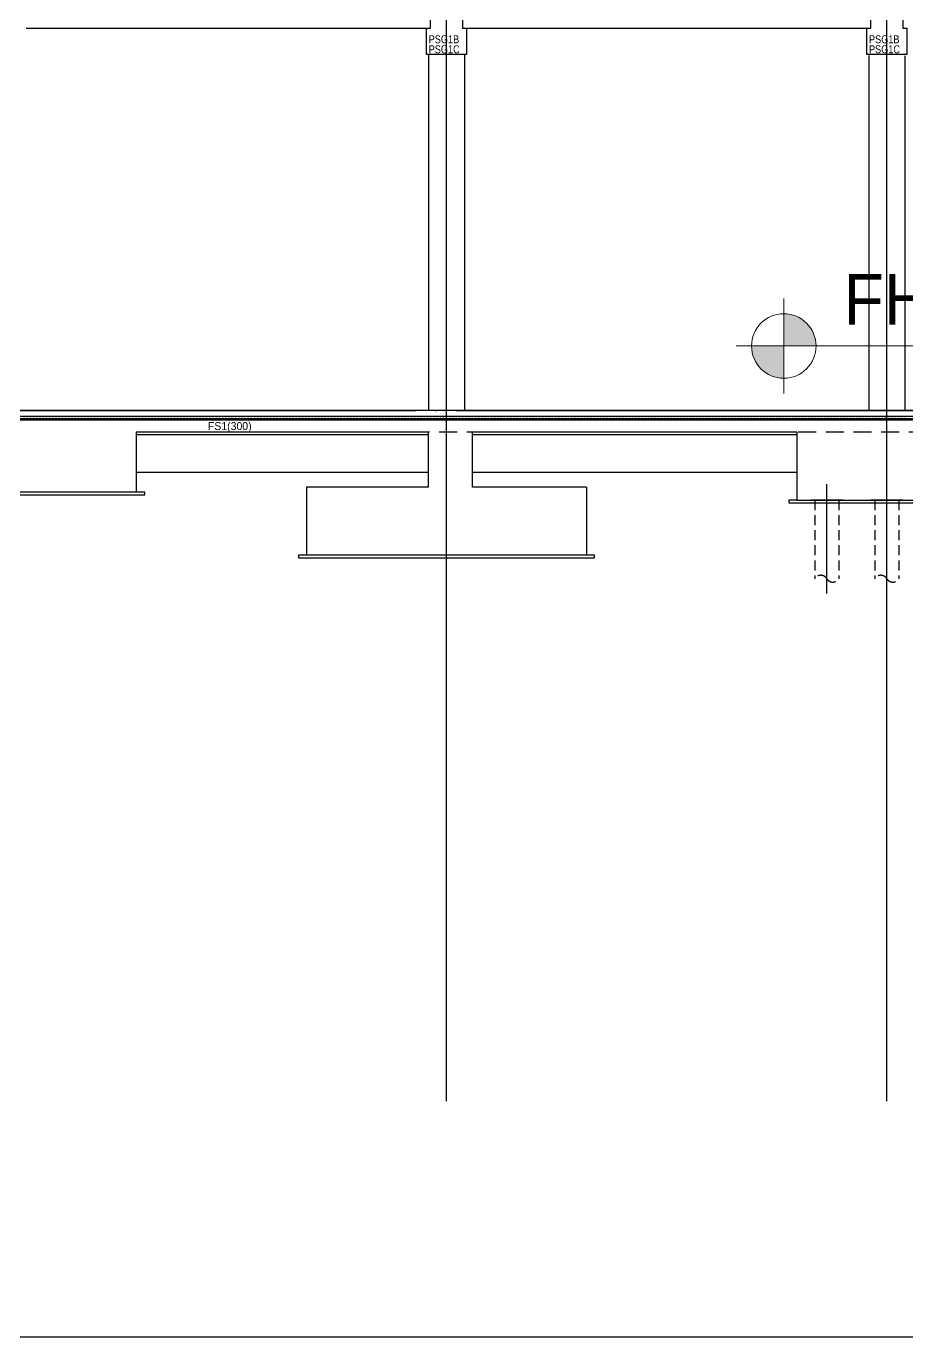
# Model space of a CAD drawing. Header units: millimetres. Extents: x 4754612 to 5801174, y 2368242 to 2777223.
# Drawn here: x 4919163 to 4941163, y 2554610 to 2587355 of the extents above; entities that cross this region are included whole.
import ezdxf
from ezdxf.enums import TextEntityAlignment as Align

# ---------------------------------------------------------------- set-up
doc = ezdxf.new("R2010")
doc.units = ezdxf.units.MM
doc.header["$LTSCALE"] = 1000
for name, pattern in [('03 단지-0902$0$HIDDEN', [0.375, 0.25, -0.125]), ('ACAD_ISO12W100', [21, 12, -3, 0, -3, 0, -3]), ('CEN', [6.2, 6, -0.1, 0, -0.1]), ('HID', [0.345, 0.225, -0.12])]:
    doc.linetypes.add(name, pattern=pattern)
doc.layers.get('DEFPOINTS').update_dxf_attribs({"color": 151})
for name, color, linetype in [('A-ELE-8', 8, 'Continuous'), ('A-HAT-251', 251, 'Continuous'), ('A-TEX-SYM', 3, 'Continuous'), ('A-중심선', 10, 'CEN'), ('CON', 2, 'Continuous'), ('ELE-06', 6, 'Continuous'), ('ELE-2', 4, 'Continuous'), ('ELE-4', 8, 'Continuous'), ('ELE06', 6, 'Continuous'), ('KZ_횡단_암선2', 8, 'ACAD_ISO12W100'), ('PILE', 1, 'Continuous')]:
    doc.layers.add(name, color=color, linetype=linetype)
doc.layers.add('Guide-line', color=151, linetype='Continuous', plot=False)
doc.layers.add('박스', color=6, linetype='Continuous', lineweight=15)
doc.styles.add('A.NARROW', font='ARIALN.TTF')
doc.styles.add('돋움', font='')
doc.styles.get('돋움').set_extended_font_data('Dotum')

# ---------------------------------------------------------------- blocks, each defined once
blk = doc.blocks.new('*U33')
at = {"layer": 'A-HAT-251'}
for points in [[(-46249, 0), (-46277, 0), (-46289, 45), (-46317, 45), (-46329, 0)], [(-46169, 0), (-46197, 0), (-46209, 45), (-46237, 45), (-46249, 0)], [(-46089, 0), (-46117, 0), (-46129, 45), (-46157, 45), (-46169, 0)], [(-46009, 0), (-46037, 0), (-46049, 45), (-46077, 45), (-46089, 0)], [(-45929, 0), (-45957, 0), (-45969, 45), (-45997, 45), (-46009, 0)], [(-45849, 0), (-45877, 0), (-45889, 45), (-45917, 45), (-45929, 0)], [(-45769, 0), (-45797, 0), (-45809, 45), (-45837, 45), (-45849, 0)], [(-45689, 0), (-45717, 0), (-45729, 45), (-45757, 45), (-45769, 0)], [(-45609, 0), (-45637, 0), (-45649, 45), (-45677, 45), (-45689, 0)], [(-45529, 0), (-45557, 0), (-45569, 45), (-45597, 45), (-45609, 0)], [(-45449, 0), (-45477, 0), (-45489, 45), (-45517, 45), (-45529, 0)], [(-45369, 0), (-45397, 0), (-45409, 45), (-45437, 45), (-45449, 0)], [(-45289, 0), (-45317, 0), (-45329, 45), (-45357, 45), (-45369, 0)], [(-45209, 0), (-45237, 0), (-45249, 45), (-45277, 45), (-45289, 0)], [(-45129, 0), (-45157, 0), (-45169, 45), (-45197, 45), (-45209, 0)], [(-45049, 0), (-45077, 0), (-45089, 45), (-45117, 45), (-45129, 0)], [(-44969, 0), (-44997, 0), (-45009, 45), (-45037, 45), (-45049, 0)], [(-44889, 0), (-44917, 0), (-44929, 45), (-44957, 45), (-44969, 0)], [(-44809, 0), (-44837, 0), (-44849, 45), (-44877, 45), (-44889, 0)], [(-44729, 0), (-44757, 0), (-44769, 45), (-44797, 45), (-44809, 0)], [(-44649, 0), (-44677, 0), (-44689, 45), (-44717, 45), (-44729, 0)], [(-44569, 0), (-44597, 0), (-44609, 45), (-44637, 45), (-44649, 0)], [(-44489, 0), (-44517, 0), (-44529, 45), (-44557, 45), (-44569, 0)], [(-44409, 0), (-44437, 0), (-44449, 45), (-44477, 45), (-44489, 0)], [(-44329, 0), (-44357, 0), (-44369, 45), (-44397, 45), (-44409, 0)], [(-44249, 0), (-44277, 0), (-44289, 45), (-44317, 45), (-44329, 0)], [(-44169, 0), (-44197, 0), (-44209, 45), (-44237, 45), (-44249, 0)], [(-44089, 0), (-44117, 0), (-44129, 45), (-44157, 45), (-44169, 0)], [(-44009, 0), (-44037, 0), (-44049, 45), (-44077, 45), (-44089, 0)], [(-43929, 0), (-43957, 0), (-43969, 45), (-43997, 45), (-44009, 0)], [(-43849, 0), (-43877, 0), (-43889, 45), (-43917, 45), (-43929, 0)], [(-43769, 0), (-43797, 0), (-43809, 45), (-43837, 45), (-43849, 0)], [(-43689, 0), (-43717, 0), (-43729, 45), (-43757, 45), (-43769, 0)], [(-43609, 0), (-43637, 0), (-43649, 45), (-43677, 45), (-43689, 0)], [(-43529, 0), (-43557, 0), (-43569, 45), (-43597, 45), (-43609, 0)], [(-43449, 0), (-43477, 0), (-43489, 45), (-43517, 45), (-43529, 0)], [(-43369, 0), (-43397, 0), (-43409, 45), (-43437, 45), (-43449, 0)], [(-43289, 0), (-43317, 0), (-43329, 45), (-43357, 45), (-43369, 0)], [(-43209, 0), (-43237, 0), (-43249, 45), (-43277, 45), (-43289, 0)], [(-43129, 0), (-43157, 0), (-43169, 45), (-43197, 45), (-43209, 0)], [(-43049, 0), (-43077, 0), (-43089, 45), (-43117, 45), (-43129, 0)], [(-42969, 0), (-42997, 0), (-43009, 45), (-43037, 45), (-43049, 0)], [(-42889, 0), (-42917, 0), (-42929, 45), (-42957, 45), (-42969, 0)], [(-42809, 0), (-42837, 0), (-42849, 45), (-42877, 45), (-42889, 0)], [(-42729, 0), (-42757, 0), (-42769, 45), (-42797, 45), (-42809, 0)], [(-42649, 0), (-42677, 0), (-42689, 45), (-42717, 45), (-42729, 0)], [(-42569, 0), (-42597, 0), (-42609, 45), (-42637, 45), (-42649, 0)], [(-42489, 0), (-42517, 0), (-42529, 45), (-42557, 45), (-42569, 0)], [(-42409, 0), (-42437, 0), (-42449, 45), (-42477, 45), (-42489, 0)], [(-42329, 0), (-42357, 0), (-42369, 45), (-42397, 45), (-42409, 0)], [(-42249, 0), (-42277, 0), (-42289, 45), (-42317, 45), (-42329, 0)], [(-42169, 0), (-42197, 0), (-42209, 45), (-42237, 45), (-42249, 0)], [(-42089, 0), (-42117, 0), (-42129, 45), (-42157, 45), (-42169, 0)], [(-42009, 0), (-42037, 0), (-42049, 45), (-42077, 45), (-42089, 0)], [(-41929, 0), (-41957, 0), (-41969, 45), (-41997, 45), (-42009, 0)], [(-41849, 0), (-41877, 0), (-41889, 45), (-41917, 45), (-41929, 0)], [(-41769, 0), (-41797, 0), (-41809, 45), (-41837, 45), (-41849, 0)], [(-41689, 0), (-41717, 0), (-41729, 45), (-41757, 45), (-41769, 0)], [(-41609, 0), (-41637, 0), (-41649, 45), (-41677, 45), (-41689, 0)], [(-41529, 0), (-41557, 0), (-41569, 45), (-41597, 45), (-41609, 0)], [(-41449, 0), (-41477, 0), (-41489, 45), (-41517, 45), (-41529, 0)], [(-41369, 0), (-41397, 0), (-41409, 45), (-41437, 45), (-41449, 0)], [(-41289, 0), (-41317, 0), (-41329, 45), (-41357, 45), (-41369, 0)], [(-41209, 0), (-41237, 0), (-41249, 45), (-41277, 45), (-41289, 0)], [(-41129, 0), (-41157, 0), (-41169, 45), (-41197, 45), (-41209, 0)], [(-41049, 0), (-41077, 0), (-41089, 45), (-41117, 45), (-41129, 0)], [(-40969, 0), (-40997, 0), (-41009, 45), (-41037, 45), (-41049, 0)], [(-40889, 0), (-40917, 0), (-40929, 45), (-40957, 45), (-40969, 0)], [(-40809, 0), (-40837, 0), (-40849, 45), (-40877, 45), (-40889, 0)], [(-40729, 0), (-40757, 0), (-40769, 45), (-40797, 45), (-40809, 0)], [(-40649, 0), (-40677, 0), (-40689, 45), (-40717, 45), (-40729, 0)], [(-40569, 0), (-40597, 0), (-40609, 45), (-40637, 45), (-40649, 0)], [(-40489, 0), (-40517, 0), (-40529, 45), (-40557, 45), (-40569, 0)], [(-40409, 0), (-40437, 0), (-40449, 45), (-40477, 45), (-40489, 0)], [(-40329, 0), (-40357, 0), (-40369, 45), (-40397, 45), (-40409, 0)], [(-40249, 0), (-40277, 0), (-40289, 45), (-40317, 45), (-40329, 0)], [(-40169, 0), (-40197, 0), (-40209, 45), (-40237, 45), (-40249, 0)], [(-40089, 0), (-40117, 0), (-40129, 45), (-40157, 45), (-40169, 0)], [(-40009, 0), (-40037, 0), (-40049, 45), (-40077, 45), (-40089, 0)], [(-39929, 0), (-39957, 0), (-39969, 45), (-39997, 45), (-40009, 0)], [(-39849, 0), (-39877, 0), (-39889, 45), (-39917, 45), (-39929, 0)], [(-39769, 0), (-39797, 0), (-39809, 45), (-39837, 45), (-39849, 0)], [(-39689, 0), (-39717, 0), (-39729, 45), (-39757, 45), (-39769, 0)], [(-39609, 0), (-39637, 0), (-39649, 45), (-39677, 45), (-39689, 0)], [(-39529, 0), (-39557, 0), (-39569, 45), (-39597, 45), (-39609, 0)], [(-39449, 0), (-39477, 0), (-39489, 45), (-39517, 45), (-39529, 0)], [(-39369, 0), (-39397, 0), (-39409, 45), (-39437, 45), (-39449, 0)], [(-39289, 0), (-39317, 0), (-39329, 45), (-39357, 45), (-39369, 0)], [(-39209, 0), (-39237, 0), (-39249, 45), (-39277, 45), (-39289, 0)], [(-39129, 0), (-39157, 0), (-39169, 45), (-39197, 45), (-39209, 0)], [(-39049, 0), (-39077, 0), (-39089, 45), (-39117, 45), (-39129, 0)], [(-38969, 0), (-38997, 0), (-39009, 45), (-39037, 45), (-39049, 0)], [(-38889, 0), (-38917, 0), (-38929, 45), (-38957, 45), (-38969, 0)], [(-38809, 0), (-38837, 0), (-38849, 45), (-38877, 45), (-38889, 0)], [(-38729, 0), (-38757, 0), (-38769, 45), (-38797, 45), (-38809, 0)], [(-38649, 0), (-38677, 0), (-38689, 45), (-38717, 45), (-38729, 0)], [(-38569, 0), (-38597, 0), (-38609, 45), (-38637, 45), (-38649, 0)], [(-38489, 0), (-38517, 0), (-38529, 45), (-38557, 45), (-38569, 0)], [(-38409, 0), (-38437, 0), (-38449, 45), (-38477, 45), (-38489, 0)], [(-38329, 0), (-38357, 0), (-38369, 45), (-38397, 45), (-38409, 0)], [(-38249, 0), (-38277, 0), (-38289, 45), (-38317, 45), (-38329, 0)], [(-38169, 0), (-38197, 0), (-38209, 45), (-38237, 45), (-38249, 0)], [(-38089, 0), (-38117, 0), (-38129, 45), (-38157, 45), (-38169, 0)], [(-38009, 0), (-38037, 0), (-38049, 45), (-38077, 45), (-38089, 0)], [(-37929, 0), (-37957, 0), (-37969, 45), (-37997, 45), (-38009, 0)], [(-37849, 0), (-37877, 0), (-37889, 45), (-37917, 45), (-37929, 0)], [(-37769, 0), (-37797, 0), (-37809, 45), (-37837, 45), (-37849, 0)], [(-37689, 0), (-37717, 0), (-37729, 45), (-37757, 45), (-37769, 0)], [(-37609, 0), (-37637, 0), (-37649, 45), (-37677, 45), (-37689, 0)], [(-37529, 0), (-37557, 0), (-37569, 45), (-37597, 45), (-37609, 0)], [(-37449, 0), (-37477, 0), (-37489, 45), (-37517, 45), (-37529, 0)], [(-37369, 0), (-37397, 0), (-37409, 45), (-37437, 45), (-37449, 0)], [(-37289, 0), (-37317, 0), (-37329, 45), (-37357, 45), (-37369, 0)], [(-37209, 0), (-37237, 0), (-37249, 45), (-37277, 45), (-37289, 0)], [(-37129, 0), (-37157, 0), (-37169, 45), (-37197, 45), (-37209, 0)], [(-37049, 0), (-37077, 0), (-37089, 45), (-37117, 45), (-37129, 0)], [(-36969, 0), (-36997, 0), (-37009, 45), (-37037, 45), (-37049, 0)], [(-36889, 0), (-36917, 0), (-36929, 45), (-36957, 45), (-36969, 0)], [(-36809, 0), (-36837, 0), (-36849, 45), (-36877, 45), (-36889, 0)], [(-36729, 0), (-36757, 0), (-36769, 45), (-36797, 45), (-36809, 0)], [(-36649, 0), (-36677, 0), (-36689, 45), (-36717, 45), (-36729, 0)], [(-36569, 0), (-36597, 0), (-36609, 45), (-36637, 45), (-36649, 0)], [(-36489, 0), (-36517, 0), (-36529, 45), (-36557, 45), (-36569, 0)], [(-36409, 0), (-36437, 0), (-36449, 45), (-36477, 45), (-36489, 0)], [(-36329, 0), (-36357, 0), (-36369, 45), (-36397, 45), (-36409, 0)], [(-36249, 0), (-36277, 0), (-36289, 45), (-36317, 45), (-36329, 0)], [(-36169, 0), (-36197, 0), (-36209, 45), (-36237, 45), (-36249, 0)], [(-36089, 0), (-36117, 0), (-36129, 45), (-36157, 45), (-36169, 0)], [(-36009, 0), (-36037, 0), (-36049, 45), (-36077, 45), (-36089, 0)], [(-35929, 0), (-35957, 0), (-35969, 45), (-35997, 45), (-36009, 0)], [(-35849, 0), (-35877, 0), (-35889, 45), (-35917, 45), (-35929, 0)], [(-35769, 0), (-35797, 0), (-35809, 45), (-35837, 45), (-35849, 0)], [(-35689, 0), (-35717, 0), (-35729, 45), (-35757, 45), (-35769, 0)], [(-35609, 0), (-35637, 0), (-35649, 45), (-35677, 45), (-35689, 0)], [(-35529, 0), (-35557, 0), (-35569, 45), (-35597, 45), (-35609, 0)], [(-35449, 0), (-35477, 0), (-35489, 45), (-35517, 45), (-35529, 0)], [(-35369, 0), (-35397, 0), (-35409, 45), (-35437, 45), (-35449, 0)], [(-35289, 0), (-35317, 0), (-35329, 45), (-35357, 45), (-35369, 0)], [(-35209, 0), (-35237, 0), (-35249, 45), (-35277, 45), (-35289, 0)], [(-35129, 0), (-35157, 0), (-35169, 45), (-35197, 45), (-35209, 0)], [(-35049, 0), (-35077, 0), (-35089, 45), (-35117, 45), (-35129, 0)], [(-34969, 0), (-34997, 0), (-35009, 45), (-35037, 45), (-35049, 0)], [(-34889, 0), (-34917, 0), (-34929, 45), (-34957, 45), (-34969, 0)], [(-34809, 0), (-34837, 0), (-34849, 45), (-34877, 45), (-34889, 0)], [(-34729, 0), (-34757, 0), (-34769, 45), (-34797, 45), (-34809, 0)], [(-34649, 0), (-34677, 0), (-34689, 45), (-34717, 45), (-34729, 0)], [(-34569, 0), (-34597, 0), (-34609, 45), (-34637, 45), (-34649, 0)], [(-34489, 0), (-34517, 0), (-34529, 45), (-34557, 45), (-34569, 0)], [(-34409, 0), (-34437, 0), (-34449, 45), (-34477, 45), (-34489, 0)], [(-34329, 0), (-34357, 0), (-34369, 45), (-34397, 45), (-34409, 0)], [(-34249, 0), (-34277, 0), (-34289, 45), (-34317, 45), (-34329, 0)], [(-34169, 0), (-34197, 0), (-34209, 45), (-34237, 45), (-34249, 0)], [(-34089, 0), (-34117, 0), (-34129, 45), (-34157, 45), (-34169, 0)], [(-34009, 0), (-34037, 0), (-34049, 45), (-34077, 45), (-34089, 0)], [(-33929, 0), (-33957, 0), (-33969, 45), (-33997, 45), (-34009, 0)], [(-33849, 0), (-33877, 0), (-33889, 45), (-33917, 45), (-33929, 0)], [(-33769, 0), (-33797, 0), (-33809, 45), (-33837, 45), (-33849, 0)], [(-33689, 0), (-33717, 0), (-33729, 45), (-33757, 45), (-33769, 0)], [(-33609, 0), (-33637, 0), (-33649, 45), (-33677, 45), (-33689, 0)], [(-33529, 0), (-33557, 0), (-33569, 45), (-33597, 45), (-33609, 0)], [(-33449, 0), (-33477, 0), (-33489, 45), (-33517, 45), (-33529, 0)], [(-33369, 0), (-33397, 0), (-33409, 45), (-33437, 45), (-33449, 0)], [(-33289, 0), (-33317, 0), (-33329, 45), (-33357, 45), (-33369, 0)], [(-33209, 0), (-33237, 0), (-33249, 45), (-33277, 45), (-33289, 0)], [(-33129, 0), (-33157, 0), (-33169, 45), (-33197, 45), (-33209, 0)], [(-33049, 0), (-33077, 0), (-33089, 45), (-33117, 45), (-33129, 0)], [(-32969, 0), (-32997, 0), (-33009, 45), (-33037, 45), (-33049, 0)], [(-32889, 0), (-32917, 0), (-32929, 45), (-32957, 45), (-32969, 0)], [(-32809, 0), (-32837, 0), (-32849, 45), (-32877, 45), (-32889, 0)], [(-32729, 0), (-32757, 0), (-32769, 45), (-32797, 45), (-32809, 0)], [(-32649, 0), (-32677, 0), (-32689, 45), (-32717, 45), (-32729, 0)], [(-32569, 0), (-32597, 0), (-32609, 45), (-32637, 45), (-32649, 0)], [(-32489, 0), (-32517, 0), (-32529, 45), (-32557, 45), (-32569, 0)], [(-32409, 0), (-32437, 0), (-32449, 45), (-32477, 45), (-32489, 0)], [(-32329, 0), (-32357, 0), (-32369, 45), (-32397, 45), (-32409, 0)], [(-32249, 0), (-32277, 0), (-32289, 45), (-32317, 45), (-32329, 0)], [(-32169, 0), (-32197, 0), (-32209, 45), (-32237, 45), (-32249, 0)], [(-32089, 0), (-32117, 0), (-32129, 45), (-32157, 45), (-32169, 0)], [(-32009, 0), (-32037, 0), (-32049, 45), (-32077, 45), (-32089, 0)], [(-31929, 0), (-31957, 0), (-31969, 45), (-31997, 45), (-32009, 0)], [(-31849, 0), (-31877, 0), (-31889, 45), (-31917, 45), (-31929, 0)], [(-31769, 0), (-31797, 0), (-31809, 45), (-31837, 45), (-31849, 0)], [(-31689, 0), (-31717, 0), (-31729, 45), (-31757, 45), (-31769, 0)], [(-31609, 0), (-31637, 0), (-31649, 45), (-31677, 45), (-31689, 0)], [(-31529, 0), (-31557, 0), (-31569, 45), (-31597, 45), (-31609, 0)], [(-31449, 0), (-31477, 0), (-31489, 45), (-31517, 45), (-31529, 0)], [(-31369, 0), (-31397, 0), (-31409, 45), (-31437, 45), (-31449, 0)], [(-31289, 0), (-31317, 0), (-31329, 45), (-31357, 45), (-31369, 0)], [(-31209, 0), (-31237, 0), (-31249, 45), (-31277, 45), (-31289, 0)], [(-31129, 0), (-31157, 0), (-31169, 45), (-31197, 45), (-31209, 0)], [(-31049, 0), (-31077, 0), (-31089, 45), (-31117, 45), (-31129, 0)], [(-30969, 0), (-30997, 0), (-31009, 45), (-31037, 45), (-31049, 0)], [(-30889, 0), (-30917, 0), (-30929, 45), (-30957, 45), (-30969, 0)], [(-30809, 0), (-30837, 0), (-30849, 45), (-30877, 45), (-30889, 0)], [(-30729, 0), (-30757, 0), (-30769, 45), (-30797, 45), (-30809, 0)], [(-30649, 0), (-30677, 0), (-30689, 45), (-30717, 45), (-30729, 0)], [(-30569, 0), (-30597, 0), (-30609, 45), (-30637, 45), (-30649, 0)], [(-30489, 0), (-30517, 0), (-30529, 45), (-30557, 45), (-30569, 0)], [(-30409, 0), (-30437, 0), (-30449, 45), (-30477, 45), (-30489, 0)], [(-30329, 0), (-30357, 0), (-30369, 45), (-30397, 45), (-30409, 0)], [(-30249, 0), (-30277, 0), (-30289, 45), (-30317, 45), (-30329, 0)], [(-30169, 0), (-30197, 0), (-30209, 45), (-30237, 45), (-30249, 0)], [(-30089, 0), (-30117, 0), (-30129, 45), (-30157, 45), (-30169, 0)], [(-30009, 0), (-30037, 0), (-30049, 45), (-30077, 45), (-30089, 0)], [(-29929, 0), (-29957, 0), (-29969, 45), (-29997, 45), (-30009, 0)], [(-29849, 0), (-29877, 0), (-29889, 45), (-29917, 45), (-29929, 0)], [(-29769, 0), (-29797, 0), (-29809, 45), (-29837, 45), (-29849, 0)], [(-29689, 0), (-29717, 0), (-29729, 45), (-29757, 45), (-29769, 0)], [(-29609, 0), (-29637, 0), (-29649, 45), (-29677, 45), (-29689, 0)], [(-29529, 0), (-29557, 0), (-29569, 45), (-29597, 45), (-29609, 0)], [(-29449, 0), (-29477, 0), (-29489, 45), (-29517, 45), (-29529, 0)], [(-29369, 0), (-29397, 0), (-29409, 45), (-29437, 45), (-29449, 0)], [(-29289, 0), (-29317, 0), (-29329, 45), (-29357, 45), (-29369, 0)], [(-29209, 0), (-29237, 0), (-29249, 45), (-29277, 45), (-29289, 0)], [(-29129, 0), (-29157, 0), (-29169, 45), (-29197, 45), (-29209, 0)], [(-29049, 0), (-29077, 0), (-29089, 45), (-29117, 45), (-29129, 0)], [(-28969, 0), (-28997, 0), (-29009, 45), (-29037, 45), (-29049, 0)], [(-28889, 0), (-28917, 0), (-28929, 45), (-28957, 45), (-28969, 0)], [(-28809, 0), (-28837, 0), (-28849, 45), (-28877, 45), (-28889, 0)], [(-28729, 0), (-28757, 0), (-28769, 45), (-28797, 45), (-28809, 0)], [(-28649, 0), (-28677, 0), (-28689, 45), (-28717, 45), (-28729, 0)], [(-28569, 0), (-28597, 0), (-28609, 45), (-28637, 45), (-28649, 0)], [(-28489, 0), (-28517, 0), (-28529, 45), (-28557, 45), (-28569, 0)], [(-28409, 0), (-28437, 0), (-28449, 45), (-28477, 45), (-28489, 0)], [(-28329, 0), (-28357, 0), (-28369, 45), (-28397, 45), (-28409, 0)], [(-28249, 0), (-28277, 0), (-28289, 45), (-28317, 45), (-28329, 0)], [(-28169, 0), (-28197, 0), (-28209, 45), (-28237, 45), (-28249, 0)], [(-28089, 0), (-28117, 0), (-28129, 45), (-28157, 45), (-28169, 0)], [(-28009, 0), (-28037, 0), (-28049, 45), (-28077, 45), (-28089, 0)], [(-27929, 0), (-27957, 0), (-27969, 45), (-27997, 45), (-28009, 0)], [(-27849, 0), (-27877, 0), (-27889, 45), (-27917, 45), (-27929, 0)], [(-27769, 0), (-27797, 0), (-27809, 45), (-27837, 45), (-27849, 0)], [(-27689, 0), (-27717, 0), (-27729, 45), (-27757, 45), (-27769, 0)], [(-27609, 0), (-27637, 0), (-27649, 45), (-27677, 45), (-27689, 0)], [(-27529, 0), (-27557, 0), (-27569, 45), (-27597, 45), (-27609, 0)], [(-27449, 0), (-27477, 0), (-27489, 45), (-27517, 45), (-27529, 0)], [(-27369, 0), (-27397, 0), (-27409, 45), (-27437, 45), (-27449, 0)], [(-27289, 0), (-27317, 0), (-27329, 45), (-27357, 45), (-27369, 0)], [(-27209, 0), (-27237, 0), (-27249, 45), (-27277, 45), (-27289, 0)], [(-27129, 0), (-27157, 0), (-27169, 45), (-27197, 45), (-27209, 0)], [(-27049, 0), (-27077, 0), (-27089, 45), (-27117, 45), (-27129, 0)], [(-26969, 0), (-26997, 0), (-27009, 45), (-27037, 45), (-27049, 0)], [(-26889, 0), (-26917, 0), (-26929, 45), (-26957, 45), (-26969, 0)], [(-26809, 0), (-26837, 0), (-26849, 45), (-26877, 45), (-26889, 0)], [(-26729, 0), (-26757, 0), (-26769, 45), (-26797, 45), (-26809, 0)], [(-26649, 0), (-26677, 0), (-26689, 45), (-26717, 45), (-26729, 0)], [(-26569, 0), (-26597, 0), (-26609, 45), (-26637, 45), (-26649, 0)], [(-26489, 0), (-26517, 0), (-26529, 45), (-26557, 45), (-26569, 0)], [(-26409, 0), (-26437, 0), (-26449, 45), (-26477, 45), (-26489, 0)], [(-26329, 0), (-26357, 0), (-26369, 45), (-26397, 45), (-26409, 0)], [(-26249, 0), (-26277, 0), (-26289, 45), (-26317, 45), (-26329, 0)], [(-26169, 0), (-26197, 0), (-26209, 45), (-26237, 45), (-26249, 0)], [(-26089, 0), (-26117, 0), (-26129, 45), (-26157, 45), (-26169, 0)], [(-26009, 0), (-26037, 0), (-26049, 45), (-26077, 45), (-26089, 0)], [(-25929, 0), (-25957, 0), (-25969, 45), (-25997, 45), (-26009, 0)], [(-25849, 0), (-25877, 0), (-25889, 45), (-25917, 45), (-25929, 0)], [(-25769, 0), (-25797, 0), (-25809, 45), (-25837, 45), (-25849, 0)], [(-25689, 0), (-25717, 0), (-25729, 45), (-25757, 45), (-25769, 0)], [(-25609, 0), (-25637, 0), (-25649, 45), (-25677, 45), (-25689, 0)], [(-25529, 0), (-25557, 0), (-25569, 45), (-25597, 45), (-25609, 0)], [(-25449, 0), (-25477, 0), (-25489, 45), (-25517, 45), (-25529, 0)], [(-25369, 0), (-25397, 0), (-25409, 45), (-25437, 45), (-25449, 0)], [(-25289, 0), (-25317, 0), (-25329, 45), (-25357, 45), (-25369, 0)], [(-25209, 0), (-25237, 0), (-25249, 45), (-25277, 45), (-25289, 0)], [(-25129, 0), (-25157, 0), (-25169, 45), (-25197, 45), (-25209, 0)], [(-25049, 0), (-25077, 0), (-25089, 45), (-25117, 45), (-25129, 0)], [(-24969, 0), (-24997, 0), (-25009, 45), (-25037, 45), (-25049, 0)], [(-24889, 0), (-24917, 0), (-24929, 45), (-24957, 45), (-24969, 0)], [(-24809, 0), (-24837, 0), (-24849, 45), (-24877, 45), (-24889, 0)], [(-24729, 0), (-24757, 0), (-24769, 45), (-24797, 45), (-24809, 0)], [(-24649, 0), (-24677, 0), (-24689, 45), (-24717, 45), (-24729, 0)], [(-24569, 0), (-24597, 0), (-24609, 45), (-24637, 45), (-24649, 0)], [(-24489, 0), (-24517, 0), (-24529, 45), (-24557, 45), (-24569, 0)], [(-24409, 0), (-24437, 0), (-24449, 45), (-24477, 45), (-24489, 0)], [(-24329, 0), (-24357, 0), (-24369, 45), (-24397, 45), (-24409, 0)], [(-24249, 0), (-24277, 0), (-24289, 45), (-24317, 45), (-24329, 0)]]:
    blk.add_lwpolyline(points, dxfattribs=at)
blk = doc.blocks.new('zw$CF19')
at = {"layer": 'CON'}
blk.add_lwpolyline([(-500, -1100), (-500, -440), (-400, -440), (-400, 0), (400, 0), (400, -440), (500, -440), (500, -1100)], close=True, dxfattribs=at)
at = {"layer": 'DEFPOINTS', "style": 'A.NARROW'}
for s, p in [('PSG1B', (-446, -722, 0)), ('PSG1C', (-446, -972, 0))]:
    blk.add_text(s, height=200, dxfattribs=at).set_placement(p, align=Align.MIDDLE_LEFT)
blk = doc.blocks.new('dbcbccbc')
at = {"layer": 'ELE-4', "linetype": '03 단지-0902$0$HIDDEN'}
for p, q in [((-300, 964), (-300, -995)), ((-300, 964), (300, 964)), ((300, 964), (300, -995))]:
    blk.add_line(p, q, dxfattribs=at)
for centre, start, end in [((-150, -1086), 31.406, 148.594), ((150, -903), 211.406, 328.594)]:
    blk.add_arc(centre, 176, start, end, dxfattribs=at)
at = {"layer": 'PILE'}
for p, q in [((0, -1364), (0, 1364)), ((400, 964), (-400, 964))]:
    blk.add_line(p, q, dxfattribs=at)

msp = doc.modelspace()

# ---------------------------------------------------------------- hatches: boundary and pattern name
at = {"layer": '박스', "ltscale": 0.1}
h = msp.add_hatch(dxfattribs=at)
h.set_pattern_fill('ANSI31', color=256, scale=1.006801)
h.set_pattern_definition([(45, (4776285.95878, 2518985.72315), (-0.08898951466, 0.08898951466), [])])
h.paths.add_polyline_path([(4938090.35, 2580170.307), (4938090.35, 2579364.866), (4938895.791, 2579364.866, 0.414213562)])
h.paths.add_polyline_path([(4938090.35, 2579364.866), (4937284.909, 2579364.866, 0.414213562), (4938090.35, 2578559.425)])

# ---------------------------------------------------------------- linework, layer by layer
at = {"layer": 'A-ELE-8'}
for p, q in [((4929213.3, 2586649.621), (4929213.3, 2577749.621)), ((4930113.3, 2586649.621), (4930113.3, 2577749.621)), ((4940213.3, 2586622.839), (4940213.3, 2577749.621)), ((4941113.3, 2586617.47), (4941113.3, 2577749.621))]:
    msp.add_line(p, q, dxfattribs=at)
at = {"layer": 'A-중심선', "ltscale": 5}
for p, q in [((4929663.3, 2560495.412), (4929663.3, 2645427.791)), ((4940663.3, 2560495.412), (4940663.3, 2645427.791)), ((4867905.529, 2577749.621), (5176073.3, 2577749.621))]:
    msp.add_line(p, q, dxfattribs=at)
at = {"layer": 'CON'}
for p, q in [((4919163.3, 2587309.621), (4929163.3, 2587309.621)), ((4930163.3, 2587309.621), (4940163.3, 2587309.621)), ((5116763.3, 2577509.621), (4908363.3, 2577509.621)), ((4929213.3, 2577209.621), (4921913.3, 2577209.621)), ((4921913.3, 2577209.621), (4921913.3, 2575709.621)), ((4929213.3, 2575834.621), (4929213.3, 2577209.621)), ((4938413.402, 2577209.621), (4930313.3, 2577209.621)), ((4930313.3, 2575834.621), (4930313.3, 2577209.621)), ((4938413.402, 2577209.621), (4938413.402, 2575509.621)), ((4926163.3, 2575834.621), (4926163.3, 2574134.621)), ((4929213.3, 2575834.621), (4926163.3, 2575834.621)), ((4933163.3, 2575834.621), (4930313.3, 2575834.621)), ((4933163.3, 2575834.621), (4933163.3, 2574134.621)), ((4921913.3, 2575709.621), (4915613.3, 2575709.621)), ((4938413.402, 2575509.621), (4942912.867, 2575509.621)), ((4933163.3, 2574134.621), (4926163.3, 2574134.621))]:
    msp.add_line(p, q, dxfattribs=at)
at = {"layer": 'CON', "color": 5}
for p, q in [((4921913.3, 2576209.621), (4929213.3, 2576209.621)), ((4930313.3, 2576209.621), (4938413.402, 2576209.621))]:
    msp.add_line(p, q, dxfattribs=at)
at = {"layer": 'ELE-06'}
for p, q in [((4921913.3, 2577149.621), (4929213.3, 2577149.621)), ((4930313.3, 2577149.621), (4938413.402, 2577149.621)), ((4938213.402, 2575449.621), (4943112.867, 2575449.621)), ((4926163.3, 2574134.621), (4925963.3, 2574134.621)), ((4925963.3, 2574134.621), (4925963.3, 2574074.621)), ((4933363.3, 2574134.621), (4933163.3, 2574134.621)), ((4933363.3, 2574074.621), (4933363.3, 2574134.621)), ((4925963.3, 2574074.621), (4933363.3, 2574074.621))]:
    msp.add_line(p, q, dxfattribs=at)
for points in [[(4915390.768, 2575649.621), (4922122.829, 2575649.621), (4922122.829, 2575709.621), (4921913.3, 2575709.621)], [(4938413.402, 2575509.621), (4938213.402, 2575509.621), (4938213.402, 2575449.621)]]:
    msp.add_lwpolyline(points, dxfattribs=at)
at = {"layer": 'ELE-2'}
for p, q in [((5116763.3, 2577749.621), (4908363.3, 2577749.621)), ((4908363.3, 2577614.621), (5116763.3, 2577614.621)), ((4908363.3, 2577554.621), (5116763.3, 2577554.621))]:
    msp.add_line(p, q, dxfattribs=at)
at = {"layer": 'Guide-line'}
msp.add_line((4884726.578, 2554609.603), (5174610.081, 2554609.603), dxfattribs=at)
at = {"layer": 'KZ_횡단_암선2', "linetype": 'HID', "ltscale": 2}
msp.add_line((5096912.056, 2577209.621), (4921913.3, 2577209.621), dxfattribs=at)
at = {"layer": '박스', "ltscale": 0.1}
for p, q in [((4938090.35, 2580553.252), (4938090.35, 2579364.866)), ((4936901.964, 2579364.866), (4948231.022, 2579364.866)), ((4938090.35, 2578176.48), (4938090.35, 2579364.866))]:
    msp.add_line(p, q, dxfattribs=at)
msp.add_circle((4938090.35, 2579364.866), 805.441, dxfattribs=at)

# ---------------------------------------------------------------- block references
at = {"layer": 'CON'}
for p in [(4929663.3, 2587749.621), (4940663.3, 2587749.621)]:
    msp.add_blockref('zw$CF19', p, dxfattribs=at)
at = {"layer": 'ELE-4'}
for p in [(4939163.135, 2574545.454), (4940663.135, 2574545.454)]:
    msp.add_blockref('dbcbccbc', p, dxfattribs=at)
at = {"layer": 'ELE06', "color": 6, "xscale": 1.000013798092659, "yscale": 1.000013798092659, "zscale": 1.000013798092659}
msp.add_blockref('*U33', (4965413.445, 2577509.621), dxfattribs=at)

# ---------------------------------------------------------------- texts
at = {"layer": 'A-TEX-SYM', "style": '돋움'}
msp.add_text('FH:96.10', height=1260, dxfattribs=at).set_placement((4939583.753, 2579900.982))
at = {"layer": 'DEFPOINTS', "style": '돋움'}
msp.add_text('FS1(300)', height=200, dxfattribs=at).set_placement((4924249.087, 2577364.268), align=Align.MIDDLE_CENTER)

doc.saveas('drawing.dxf')
